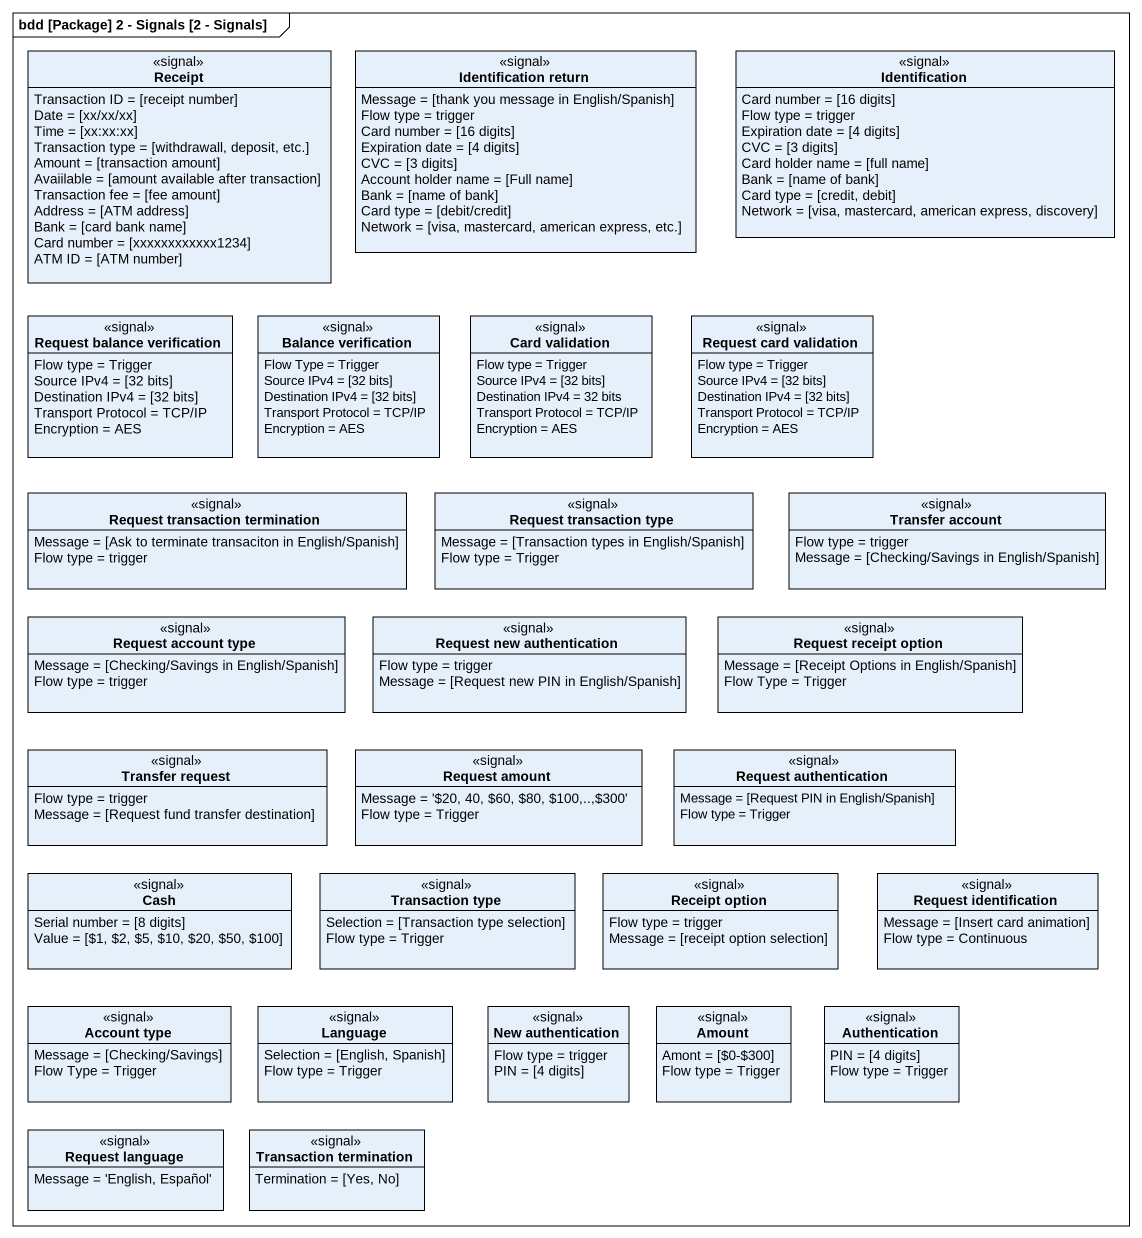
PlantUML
@startuml
mainframe bdd [Package] 2 - Signals [2 - Signals]
hide circle
hide empty members
class Receipt <<signal>> {
  Transaction ID = [receipt number]
  Date = [xx/xx/xx]
  Time = [xx:xx:xx]
  Transaction type = [withdrawall, deposit, etc.]
  Amount = [transaction amount]
  Avaiilable = [amount available after transaction]
  Transaction fee = [fee amount]
  Address = [ATM address]
  Bank = [card bank name]
  Card number = [xxxxxxxxxxxx1234]
  ATM ID = [ATM number]
}
class "Identification return" as Identification_return <<signal>> {
  Message = [thank you message in English/Spanish]
  Flow type = trigger
  Card number = [16 digits]
  Expiration date = [4 digits]
  CVC = [3 digits]
  Account holder name = [Full name]
  Bank = [name of bank]
  Card type = [debit/credit]
  Network = [visa, mastercard, american express, etc.]
}
class Identification <<signal>> {
  Card number = [16 digits]
  Flow type = trigger
  Expiration date = [4 digits]
  CVC = [3 digits]
  Card holder name = [full name]
  Bank = [name of bank]
  Card type = [credit, debit]
  Network = [visa, mastercard, american express, discovery]
}
class "Request balance verification" as Request_balance_verification <<signal>> {
  Flow type = Trigger
  Source IPv4 = [32 bits]
  Destination IPv4 = [32 bits]
  Transport Protocol = TCP/IP
  Encryption = AES
}
class "Balance verification" as Balance_verification <<signal>> {
  Flow Type = Trigger
  Source IPv4 = [32 bits]
  Destination IPv4 = [32 bits]
  Transport Protocol = TCP/IP
  Encryption = AES
}
class "Card validation" as Card_validation <<signal>> {
  Flow type = Trigger
  Source IPv4 = [32 bits]
  Destination IPv4 = 32 bits
  Transport Protocol = TCP/IP
  Encryption = AES
}
class "Request card validation" as Request_card_validation <<signal>> {
  Flow type = Trigger
  Source IPv4 = [32 bits]
  Destination IPv4 = [32 bits]
  Transport Protocol = TCP/IP
  Encryption = AES
}
class "Request transaction termination" as Request_transaction <<signal>> {
  Message = [Ask to terminate transaciton in English/Spanish]
  Flow type = trigger
}
class "Request transaction type" as Request_transaction_type <<signal>> {
  Message = [Transaction types in English/Spanish]
  Flow type = Trigger
}
class "Transfer account" as Transfer_account <<signal>> {
  Flow type = trigger
  Message = [Checking/Savings in English/Spanish]
}
class "Request account type" as Request_account_type <<signal>> {
  Message = [Checking/Savings in English/Spanish]
  Flow type = trigger
}
class "Request new authentication" as Request_new_authentication <<signal>> {
  Flow type = trigger
  Message = [Request new PIN in English/Spanish]
}
class "Request receipt option" as Request_receipt_option <<signal>> {
  Message = [Receipt Options in English/Spanish]
  Flow Type = Trigger
}
class "Transfer request" as Transfer_request <<signal>> {
  Flow type = trigger
  Message = [Request fund transfer destination]
}
class "Request amount" as Request_amount <<signal>> {
  Message = '~$20, 40, ~$60, ~$80, ~$100,..,~$300'
  Flow type = Trigger
}
class "Request authentication" as Request_authentication <<signal>> {
  Message = [Request PIN in English/Spanish]
  Flow type = Trigger
}
class Cash <<signal>> {
  Serial number = [8 digits]
  Value = [~$1, ~$2, ~$5, ~$10, ~$20, ~$50, ~$100]
}
class "Transaction type" as Transaction_type <<signal>> {
  Selection = [Transaction type selection]
  Flow type = Trigger
}
class "Receipt option" as Receipt_option <<signal>> {
  Flow type = trigger
  Message = [receipt option selection]
}
class "Request identification" as Request_identification <<signal>> {
  Message = [Insert card animation]
  Flow type = Continuous
}
class "Account type" as Account_type <<signal>> {
  Message = [Checking/Savings]
  Flow Type = Trigger
}
class Language <<signal>> {
  Selection = [English, Spanish]
  Flow type = Trigger
}
class "New authentication" as New_authentication <<signal>> {
  Flow type = trigger
  PIN = [4 digits]
}
class Amount <<signal>> {
  Amont = [~$0-~$300]
  Flow type = Trigger
}
class Authentication <<signal>> {
  PIN = [4 digits]
  Flow type = Trigger
}
class "Request language" as Request_language <<signal>> {
  Message = 'English, Español'
}
class "Transaction termination" as Transaction_termination <<signal>> {
  Termination = [Yes, No]
}
@enduml
